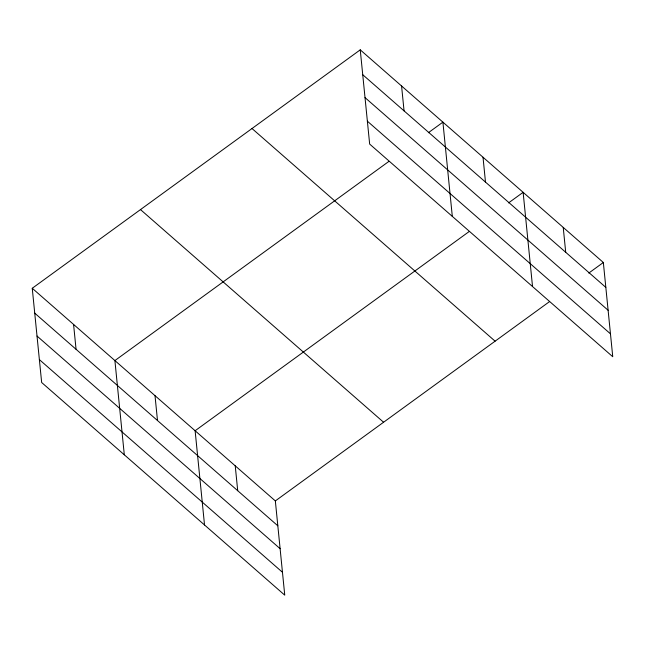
<?xml version="1.0" encoding="UTF-8"?>
<svg xmlns="http://www.w3.org/2000/svg" width="645" height="645" viewBox="0 0 645 645"><rect width="100%" height="100%" fill="white"/><g stroke="black" fill="none" stroke-linecap="round" stroke-linejoin="round"><path stroke-width="0.97" d="M32.25 288.275L275.342 500.923L284.751 595.158L41.659 382.501L32.25 288.275L360.249 49.842L603.341 262.499L612.75 356.725L369.658 144.077L360.249 49.842M388.782 161.484L114.899 360.571L124.308 454.806M428.361 132.717L442.905 122.147L452.306 216.373M469.004 231.66L195.121 430.747L204.53 524.982M508.582 202.893L523.127 192.323L532.528 286.549M275.342 500.923L549.226 301.836M588.804 273.069L603.341 262.499M362.732 74.715L605.824 287.372M365.014 97.605L608.114 310.261M367.368 121.187L610.468 333.836M252.01 128.524L495.102 341.181M140.489 209.593L383.582 422.241M34.733 313.147L277.826 525.796M37.015 336.037L280.115 548.685M39.369 359.612L282.462 572.268M563.23 227.411L565.713 252.284M483.016 157.235L485.491 182.108M401.577 85.995L404.06 110.867M235.232 465.835L237.715 490.708M155.01 395.659L157.493 420.532M73.578 324.427L76.062 349.3"/></g></svg>
